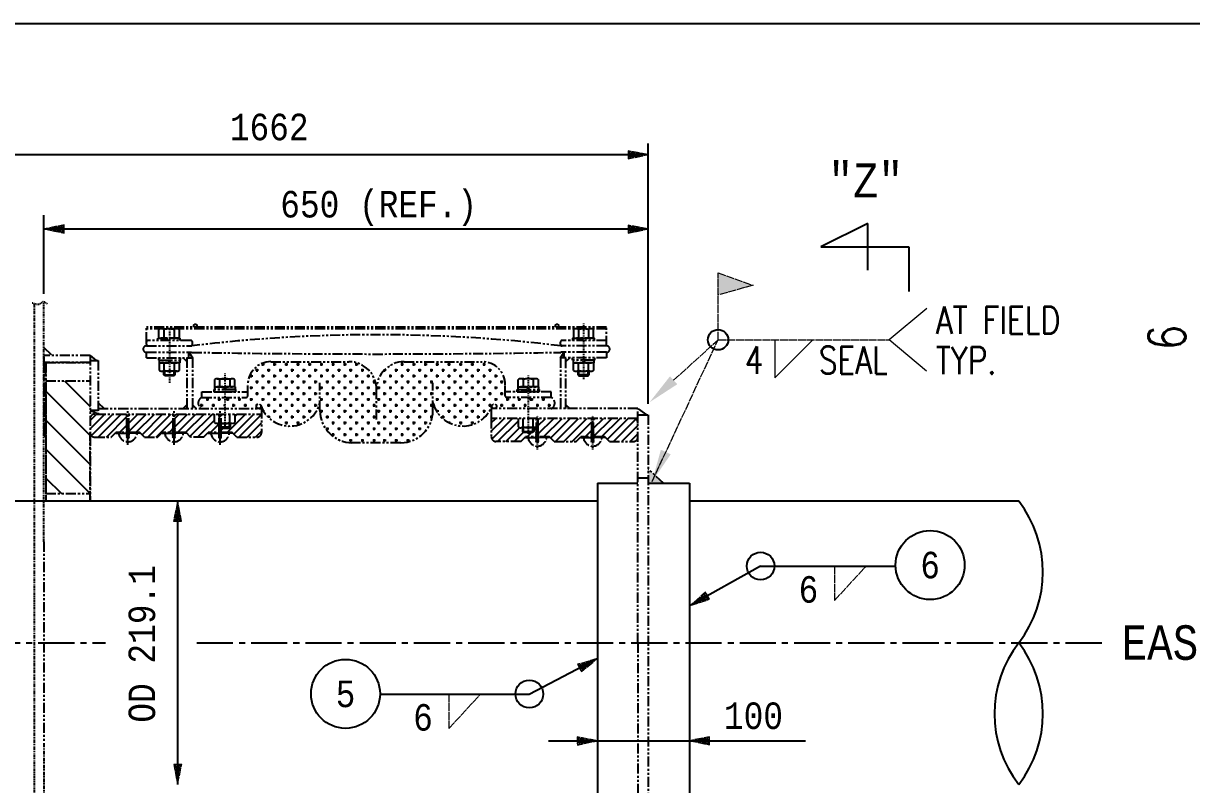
# Model space of a CAD drawing. Header units: inches. Extents: x 2106 to 2947, y -14 to 580.
# Drawn here: x 2450.6 to 2595.8, y 166.6 to 261.3 of the extents above; entities that cross this region are included whole.
import ezdxf
from ezdxf.enums import TextEntityAlignment as Align

# ---------------------------------------------------------------- set-up
doc = ezdxf.new("R2010")
doc.units = ezdxf.units.IN
doc.header["$MEASUREMENT"] = 0
for name, pattern in [('CENTER', [2, 1.25, -0.25, 0.25, -0.25]), ('CENTER2', [1.125, 0.75, -0.125, 0.125, -0.125]), ('PHANTOM', [2.5, 1.25, -0.25, 0.25, -0.25, 0.25, -0.25]), ('Solid', [1, 1, 0])]:
    doc.linetypes.add(name, pattern=pattern)
for name, color, linetype in [('1', 7, 'Continuous'), ('2', 2, 'Continuous'), ('3', 7, 'Continuous'), ('4', 7, 'Continuous'), ('6', 6, 'PHANTOM'), ('DIM-LINES', 7, 'Continuous'), ('ISO-TEXT', 7, 'Continuous')]:
    doc.layers.add(name, color=color, linetype=linetype)
for name, color, linetype, lineweight in [('dimension', 2, 'Solid', 13), ('message', 2, 'Solid', 13), ('weldDimension', 2, 'Solid', 13)]:
    doc.layers.add(name, color=color, linetype=linetype, lineweight=lineweight)
doc.styles.add('fixedText', font='MONOTXT8.shx', dxfattribs={"width": 0.85})
doc.styles.add('MONOTXT', font='MONOTXT.shx', dxfattribs={"width": 0.8})
doc.styles.add('ROMAN S', font='romans.shx', dxfattribs={"width": 0.8, "bigfont": 'whgtxt.shx'})
doc.styles.add('ROMANS', font='romans.shx', dxfattribs={"width": 0.8})
pattern_1 = [(225, (-4282.06155, -5099.847), (0.514838083, -0.514838083), [])]
pattern_2 = [(225, (-4278.7364, -5100.3814), (0.514838083, -0.514838083), [])]

msp = doc.modelspace()

# ---------------------------------------------------------------- hatches: boundary and pattern name
at = {"layer": '2'}
h = msp.add_hatch(color=1, dxfattribs=at)
h.dxf.hatch_style = 1
h.paths.add_polyline_path([(2530.18, 204.09), (2528.28, 204.09), (2528.28, 205.86)])
at = {"layer": '6', "transparency": 33554687}
h = msp.add_hatch(dxfattribs=at)
h.set_pattern_fill('CROSS', color=256, scale=0.11466, angle=90)
h.set_pattern_definition([(90, (-4232.6293, -5923.488), (-0.728091, 0.728091), [0.3640455, -1.0921365]), (180, (-4232.44726, -5923.306), (-0.728091, -0.728091), [0.3640455, -1.0921365])])
h.paths.add_polyline_path([(2475.62, 213.38), (2479.84, 213.38, -1), (2479.84, 213.95, -0.327092), (2480.11, 213.75, 0.737859), (2487.46, 214.1), (2487.46, 213.14, 0.414214), (2491.47, 209.13), (2494.49, 209.13), (2494.49, 215.76, 0.414214), (2491.05, 219.2), (2481.36, 219.2, 0.414214), (2478.49, 216.34), (2478.49, 215.44), (2478.49, 214.98, -0.414214), (2478.26, 214.75), (2475.62, 214.75)])
h = msp.add_hatch(dxfattribs=at)
h.set_pattern_fill('CROSS', color=256, scale=0.11466, angle=90)
h.set_pattern_definition([(90, (-4229.87744, -5923.488), (-0.728091, 0.728091), [0.3640455, -1.0921365]), (180, (-4229.6954, -5923.306), (-0.728091, -0.728091), [0.3640455, -1.0921365])])
h.paths.add_polyline_path([(2513.92, 213.38), (2509.13, 213.38, 1), (2509.13, 213.95, 0.327092), (2508.86, 213.75, -0.737859), (2501.51, 214.1), (2501.51, 213.14, -0.414214), (2497.5, 209.13), (2494.49, 209.13), (2494.49, 215.76, -0.414214), (2497.93, 219.2), (2507.62, 219.2, -0.414214), (2510.48, 216.34), (2510.48, 215.44), (2510.48, 214.98, 0.414214), (2510.71, 214.75), (2513.92, 214.75)])
at = {"layer": '6'}
h = msp.add_hatch(dxfattribs=at)
h.set_pattern_fill('CROSS', color=256, scale=0.11466, angle=90)
h.set_pattern_definition([(90, (-4235.151, -5923.488), (-0.728091, 0.728091), [0.3640455, -1.0921365]), (180, (-4234.96895, -5923.306), (-0.728091, -0.728091), [0.3640455, -1.0921365])])
h.paths.add_polyline_path([(2472.76, 213.38, -0.639523), (2472.76, 214.75), (2475.62, 214.75), (2475.62, 213.38)])
h = msp.add_hatch(dxfattribs=at)
h.set_pattern_fill('CROSS', color=256, scale=0.11466, angle=90)
h.set_pattern_definition([(90, (-4231.2525, -5923.488), (-0.728091, 0.728091), [0.3640455, -1.0921365]), (180, (-4231.0705, -5923.306), (-0.728091, -0.728091), [0.3640455, -1.0921365])])
h.paths.add_polyline_path([(2516.21, 213.38, 0.639523), (2516.21, 214.75), (2513.35, 214.75), (2513.35, 213.38)])
at = {"layer": '6', "transparency": 33554687}
h = msp.add_hatch(dxfattribs=at)
h.set_pattern_fill('ANSI31', color=256, scale=0.22932, angle=180)
h.set_pattern_definition(pattern_1)
h.paths.add_polyline_path([(2474.94, 210.94), (2474.91, 210.94), (2474.91, 210.76), (2474.91, 210.58), (2474.91, 210.4), (2473.56, 210.4), (2472.99, 209.82), (2471.38, 209.82), (2470.81, 210.4), (2469.42, 210.4), (2469.42, 210.58), (2469.42, 210.76), (2469.43, 210.94), (2469.43, 212.51), (2469.57, 212.69), (2474.36, 212.69), (2474.36, 211.64, 0.151165), (2474.68, 211.54), (2474.93, 211.54), (2474.93, 211.07)])
h.paths.add_polyline_path([(2469.07, 212.69), (2469.2, 212.51), (2469.17, 210.94), (2469.17, 210.76), (2469.17, 210.58), (2469.17, 210.4), (2467.83, 210.4), (2467.25, 209.82), (2465.65, 209.82), (2465.07, 210.4), (2463.69, 210.4), (2463.69, 210.58), (2463.69, 210.76), (2463.7, 210.94), (2463.7, 212.51), (2463.83, 212.69)])
h.paths.add_polyline_path([(2463.33, 212.69), (2463.47, 212.51), (2463.44, 210.94), (2463.44, 210.76), (2463.44, 210.58), (2463.44, 210.4), (2462.09, 210.4), (2461.52, 209.82), (2459.46, 209.82, -0.414214), (2458.88, 210.4), (2458.88, 212.12), (2458.88, 213.15), (2459.57, 212.69), (2463.33, 212.69)])
h = msp.add_hatch(dxfattribs=at)
h.set_pattern_fill('ANSI31', color=256, scale=0.22932, angle=180)
h.set_pattern_definition(pattern_1)
h.paths.add_polyline_path([(2476.54, 210.4), (2475.19, 210.4), (2475.16, 210.4), (2475.19, 210.58), (2475.16, 210.58), (2475.19, 210.76), (2475.16, 210.76), (2475.16, 210.96), (2475.62, 210.96), (2476.2, 210.96), (2476.31, 211.07), (2476.31, 211.54), (2476.57, 211.54, 0.151165), (2476.88, 211.64), (2476.88, 212.69), (2480.21, 212.69), (2480.21, 210.4, -0.414214), (2479.64, 209.82), (2477.11, 209.82)])
h = msp.add_hatch(dxfattribs=at)
h.set_pattern_fill('ANSI31', color=256, scale=0.22932, angle=180)
h.set_pattern_definition(pattern_2)
h.paths.add_polyline_path([(2522.86, 209.86), (2521.48, 209.87), (2521.48, 210.05), (2521.48, 210.23), (2521.49, 210.4), (2521.49, 211.97), (2521.62, 212.15), (2526.42, 212.15, -0.414214), (2526.99, 211.58), (2526.99, 209.86, -0.414214), (2526.42, 209.29), (2523.44, 209.29)])
h.paths.add_polyline_path([(2513.93, 210.42), (2514.04, 210.53), (2514.04, 211.01), (2514.29, 211.01, 0.03956), (2514.38, 211.01), (2514.35, 210.4), (2514.35, 210.23), (2514.35, 210.05), (2514.35, 209.86), (2513, 209.86), (2512.43, 209.29), (2509.34, 209.29, -0.414214), (2508.76, 209.86), (2508.76, 212.15), (2512.09, 212.15), (2512.09, 211.11, 0.151165), (2512.41, 211.01), (2512.66, 211.01), (2512.66, 210.53), (2512.77, 210.42), (2513.35, 210.42)])
h = msp.add_hatch(dxfattribs=at)
h.set_pattern_fill('ANSI31', color=256, scale=0.22932, angle=180)
h.set_pattern_definition(pattern_2)
h.paths.add_polyline_path([(2521.12, 212.15), (2521.26, 211.97), (2521.26, 210.4), (2521.23, 210.4), (2521.27, 210.23), (2521.23, 210.23), (2521.27, 210.05), (2521.23, 210.05), (2521.27, 209.87), (2521.23, 209.86), (2519.88, 209.86), (2519.31, 209.29), (2516.56, 209.29), (2515.99, 209.86), (2514.64, 209.87), (2514.6, 209.87), (2514.64, 210.05), (2514.6, 210.05), (2514.64, 210.23), (2514.6, 210.23), (2514.64, 210.4), (2514.61, 210.4), (2514.61, 211.97), (2514.74, 212.15)])

# ---------------------------------------------------------------- linework, layer by layer
at = {"color": 4}
msp.add_circle((2536.96, 221.93), 1.27, dxfattribs=at)
at = {"layer": '1', "color": 1, "linetype": 'CENTER2', "ltscale": 6}
for p, q in [((2411.93, 184.25), (2460.79, 184.25)), ((2472.15, 184.25), (2584.76, 184.25))]:
    msp.add_line(p, q, dxfattribs=at)
at = {"layer": '2', "color": 2}
for p, q in [((2528.28, 213.98), (2528.28, 246.34)), ((2453.15, 227.63), (2453.15, 237.41)), ((2555.59, 236.37), (2549.74, 233.47)), ((2555.59, 230.58), (2555.59, 236.37)), ((2549.74, 233.47), (2560.66, 233.47)), ((2560.66, 233.47), (2560.66, 227.92))]:
    msp.add_line(p, q, dxfattribs=at)
at = {"layer": '2', "color": 4}
for p, q in [((2432.53, 244.95), (2528.28, 244.95)), ((2453.15, 235.71), (2528.28, 235.71)), ((2469.77, 201.87), (2469.77, 166.64)), ((2515.87, 172.1), (2547.81, 172.1))]:
    msp.add_line(p, q, dxfattribs=at)
at = {"layer": '2'}
for p, q in [((2542.24, 193.8), (2559.03, 193.8)), ((2494.98, 177.9), (2513.49, 177.9))]:
    msp.add_line(p, q, dxfattribs=at)
at = {"layer": '2', "color": 2}
msp.add_lwpolyline([(2375.83, 261.26), (2723.13, 261.26), (2723.13, 103.92), (2375.83, 103.92)], close=True, dxfattribs=at)
at = {"layer": '2', "color": 4}
for centre in [(2563.32, 193.93), (2490.64, 177.92)]:
    msp.add_circle(centre, 4.29, dxfattribs=at)
at = {"layer": '2', "color": 2}
for centre in [(2542.24, 193.8), (2513.49, 177.9)]:
    msp.add_circle(centre, 1.72, dxfattribs=at)
at = {"layer": '4', "lineweight": 0}
for p, q in [((2562.93, 225.8), (2558.22, 221.93)), ((2544, 221.9), (2544, 217.2)), ((2544, 217.2), (2548.69, 221.9)), ((2562.89, 218.02), (2558.22, 221.93))]:
    msp.add_line(p, q, dxfattribs=at)
at = {"layer": '6', "linetype": 'PHANTOM', "ltscale": 0.3}
for p, q in [((2453.15, 196.81), (2453.15, 226.63)), ((2451.91, 226.4), (2451.91, 142.05)), ((2453.15, 171.69), (2453.15, 141.88))]:
    msp.add_line(p, q, dxfattribs=at)
at = {"layer": '6', "linetype": 'CENTER', "ltscale": 0.04}
for p, q in [((2520.23, 223.95), (2520.23, 217.03)), ((2468.74, 223.26), (2468.74, 216.56)), ((2475.62, 217.74), (2475.62, 210.76)), ((2513.35, 217.49), (2513.35, 210.23)), ((2514.49, 208.3), (2514.49, 212.51)), ((2521.37, 208.3), (2521.37, 212.51))]:
    msp.add_line(p, q, dxfattribs=at)
at = {"layer": '6'}
for p, q in [((2523.09, 223.48), (2465.88, 223.48)), ((2465.88, 221.63), (2465.88, 223.48)), ((2523.09, 223.29), (2465.88, 223.29)), ((2467.43, 222.15), (2467.43, 223.2)), ((2469.63, 223.29), (2467.74, 223.29)), ((2468.06, 223.2), (2468.06, 222.15)), ((2469.32, 223.2), (2469.32, 222.15)), ((2469.94, 223.2), (2469.94, 222.15)), ((2518.97, 223.2), (2518.97, 222.15)), ((2519.6, 223.2), (2519.6, 222.15)), ((2520.86, 223.2), (2520.86, 222.15)), ((2521.48, 222.15), (2521.48, 223.2)), ((2523.09, 221.17), (2523.09, 223.48)), ((2453.15, 220.98), (2454.14, 219.99)), ((2465.88, 221.4), (2465.88, 221.63)), ((2465.88, 221.17), (2471.46, 221.17)), ((2471.38, 221.86), (2466.11, 221.86)), ((2467.31, 222.15), (2470.06, 222.15)), ((2467.31, 221.86), (2467.31, 222.15)), ((2469.94, 222.15), (2467.43, 222.15)), ((2470.06, 222.15), (2470.06, 221.86)), ((2471.61, 221.4), (2471.61, 221.63)), ((2517.36, 221.4), (2517.36, 221.63)), ((2523.09, 221.17), (2517.51, 221.17)), ((2523.09, 221.86), (2517.59, 221.86)), ((2521.6, 222.15), (2518.85, 222.15)), ((2518.85, 222.15), (2518.85, 221.86)), ((2518.97, 222.15), (2521.48, 222.15)), ((2521.6, 221.86), (2521.6, 222.15)), ((2523.09, 221.17), (2523.09, 221.86)), ((2458.88, 219.99), (2453.15, 219.99)), ((2453.15, 219.8), (2453.15, 219.11)), ((2458.88, 219.99), (2458.88, 210.4)), ((2458.88, 219.99), (2459.64, 219.34)), ((2458.88, 219.34), (2459.89, 219.34)), ((2459.89, 219.34), (2459.89, 212.69)), ((2465.88, 220.37), (2471.51, 220.37)), ((2465.88, 219.68), (2465.88, 220.37)), ((2465.88, 219.68), (2471.61, 219.68)), ((2467.37, 219.68), (2467.37, 219.4)), ((2467.37, 219.4), (2470.12, 219.4)), ((2467.47, 219.4), (2467.47, 219.05)), ((2468.54, 219.37), (2468.82, 219.08)), ((2468.66, 219.37), (2468.95, 219.08)), ((2470.02, 219.4), (2470.02, 219.05)), ((2470.12, 219.4), (2470.12, 219.68)), ((2470.92, 219.22), (2470.46, 219.68)), ((2470.92, 219.68), (2470.92, 213.38)), ((2471.15, 220.37), (2471.61, 219.68)), ((2471.15, 219.68), (2471.15, 220.37)), ((2471.61, 219.68), (2471.61, 213.38)), ((2517.36, 219.68), (2517.82, 220.37)), ((2523.09, 219.68), (2517.36, 219.68)), ((2517.36, 219.68), (2517.36, 213.38)), ((2523.09, 220.37), (2517.4, 220.37)), ((2517.82, 219.68), (2517.82, 220.37)), ((2518.05, 213.38), (2518.05, 219.68)), ((2518.05, 219.22), (2518.51, 219.68)), ((2518.85, 219.4), (2518.85, 219.68)), ((2521.6, 219.4), (2518.85, 219.4)), ((2518.95, 219.4), (2518.95, 219.05)), ((2520.31, 219.37), (2520.02, 219.08)), ((2520.43, 219.37), (2520.15, 219.08)), ((2521.5, 219.4), (2521.5, 219.05)), ((2521.6, 219.68), (2521.6, 219.4)), ((2523.09, 220.37), (2523.09, 219.68)), ((2458.88, 219.11), (2453.15, 219.11)), ((2453.15, 219.11), (2453.15, 209.94)), ((2453.38, 209.94), (2453.38, 219.11)), ((2453.38, 219.11), (2458.88, 219.11)), ((2453.38, 219.11), (2453.38, 201.87)), ((2467.47, 219.05), (2470.02, 219.05)), ((2470, 219.05), (2467.49, 219.05)), ((2467.49, 219.05), (2467.49, 218.13)), ((2469.69, 218.03), (2467.8, 218.03)), ((2468.06, 217.56), (2468.06, 218.03)), ((2468.11, 218.13), (2468.11, 219.05)), ((2468.16, 217.45), (2468.16, 218.03)), ((2469.32, 217.45), (2469.32, 218.03)), ((2469.37, 218.13), (2469.37, 219.05)), ((2469.43, 218.03), (2469.43, 217.56)), ((2470, 218.13), (2470, 219.05)), ((2481.36, 219.2), (2491.05, 219.2)), ((2497.93, 219.2), (2507.62, 219.2)), ((2521.5, 219.05), (2518.95, 219.05)), ((2518.97, 219.05), (2521.48, 219.05)), ((2518.97, 218.13), (2518.97, 219.05)), ((2519.28, 218.03), (2521.17, 218.03)), ((2519.54, 218.03), (2519.54, 217.56)), ((2519.6, 218.13), (2519.6, 219.05)), ((2519.65, 217.45), (2519.65, 218.03)), ((2520.81, 217.45), (2520.81, 218.03)), ((2520.86, 218.13), (2520.86, 219.05)), ((2520.91, 217.56), (2520.91, 218.03)), ((2521.48, 219.05), (2521.48, 218.13)), ((2453.38, 216.82), (2458.88, 216.82)), ((2468.06, 217.56), (2469.43, 217.56)), ((2468.16, 217.45), (2468.06, 217.56)), ((2469.32, 217.45), (2468.16, 217.45)), ((2469.43, 217.56), (2469.32, 217.45)), ((2474.36, 216.99), (2474.36, 216.07)), ((2474.68, 217.09), (2476.57, 217.09)), ((2474.99, 216.99), (2474.99, 216.07)), ((2476.25, 216.99), (2476.25, 216.07)), ((2476.88, 216.07), (2476.88, 216.99)), ((2487.46, 213.14), (2487.46, 216.59)), ((2501.51, 213.14), (2501.51, 216.59)), ((2512.09, 216.07), (2512.09, 216.99)), ((2514.29, 217.09), (2512.41, 217.09)), ((2512.72, 216.99), (2512.72, 216.07)), ((2513.98, 216.99), (2513.98, 216.07)), ((2514.61, 216.99), (2514.61, 216.07)), ((2520.91, 217.56), (2519.54, 217.56)), ((2519.54, 217.56), (2519.65, 217.45)), ((2519.65, 217.45), (2520.81, 217.45)), ((2520.81, 217.45), (2520.91, 217.56)), ((2453.38, 214.98), (2453.38, 201.87)), ((2458.88, 214.98), (2458.88, 201.87)), ((2472.76, 215.44), (2478.49, 215.44)), ((2472.76, 214.75), (2472.76, 215.44)), ((2477, 215.73), (2474.25, 215.73)), ((2474.25, 215.73), (2474.25, 215.44)), ((2474.25, 215.44), (2477, 215.44)), ((2477, 215.44), (2474.25, 215.44)), ((2474.35, 216.07), (2476.9, 216.07)), ((2474.35, 216.07), (2474.35, 215.73)), ((2476.9, 216.07), (2474.35, 216.07)), ((2475.7, 216.04), (2475.42, 215.76)), ((2475.83, 216.04), (2475.54, 215.76)), ((2476.9, 216.07), (2476.9, 215.73)), ((2477, 215.44), (2477, 215.73)), ((2478.49, 214.98), (2478.49, 216.34)), ((2478.49, 214.98), (2478.49, 215.44)), ((2494.49, 212.03), (2494.49, 215.76)), ((2510.48, 214.98), (2510.48, 216.34)), ((2516.21, 215.44), (2510.48, 215.44)), ((2510.48, 214.98), (2510.48, 215.44)), ((2511.97, 215.73), (2514.73, 215.73)), ((2511.97, 215.44), (2511.97, 215.73)), ((2514.73, 215.44), (2511.97, 215.44)), ((2511.97, 215.44), (2514.73, 215.44)), ((2514.63, 216.07), (2512.07, 216.07)), ((2512.07, 216.07), (2512.07, 215.73)), ((2512.07, 216.07), (2514.63, 216.07)), ((2513.14, 216.04), (2513.43, 215.76)), ((2513.27, 216.04), (2513.55, 215.76)), ((2514.63, 216.07), (2514.63, 215.73)), ((2514.73, 215.73), (2514.73, 215.44)), ((2516.21, 214.75), (2516.21, 215.44)), ((2459.89, 214.11), (2460.63, 213.38)), ((2470.92, 213.84), (2470.46, 213.38)), ((2471.61, 213.84), (2472.07, 213.38)), ((2471.61, 213.84), (2472.07, 213.38)), ((2471.61, 213.84), (2472.07, 213.38)), ((2472.76, 214.75), (2478.26, 214.75)), ((2516.21, 214.75), (2510.71, 214.75)), ((2518.05, 213.84), (2518.51, 213.38)), ((2459.89, 213.15), (2458.88, 213.15)), ((2459.89, 212.69), (2458.88, 213.15)), ((2459.57, 212.69), (2480.21, 212.69)), ((2459.89, 213.38), (2480.21, 213.38)), ((2463.47, 212.51), (2463.33, 212.69)), ((2463.47, 212.51), (2463.33, 212.69)), ((2463.7, 212.51), (2463.47, 212.51)), ((2463.47, 210.94), (2463.47, 212.51)), ((2463.7, 212.51), (2463.47, 212.51)), ((2463.7, 212.51), (2463.83, 212.69)), ((2463.7, 212.51), (2463.83, 212.69)), ((2463.7, 210.94), (2463.7, 212.51)), ((2469.2, 212.51), (2469.07, 212.69)), ((2469.2, 212.51), (2469.07, 212.69)), ((2469.43, 212.51), (2469.2, 212.51)), ((2469.2, 210.94), (2469.2, 212.51)), ((2469.43, 212.51), (2469.2, 212.51)), ((2469.43, 212.51), (2469.57, 212.69)), ((2469.43, 212.51), (2469.57, 212.69)), ((2469.43, 210.94), (2469.43, 212.51)), ((2474.36, 211.64), (2474.36, 212.69)), ((2474.94, 212.51), (2474.8, 212.69)), ((2474.94, 212.51), (2474.8, 212.69)), ((2475.16, 212.51), (2474.94, 212.51)), ((2474.94, 210.94), (2474.94, 212.51)), ((2475.16, 212.51), (2474.94, 212.51)), ((2474.99, 211.64), (2474.99, 212.69)), ((2475.16, 212.51), (2475.3, 212.69)), ((2475.16, 212.51), (2475.3, 212.69)), ((2475.16, 210.94), (2475.16, 212.51)), ((2476.25, 211.64), (2476.25, 212.69)), ((2476.88, 212.69), (2476.88, 211.64)), ((2480.21, 213.38), (2480.21, 210.4)), ((2526.99, 213.38), (2508.76, 213.38)), ((2508.76, 213.38), (2508.76, 212.15)), ((2526.99, 212.15), (2508.76, 212.15)), ((2508.76, 212.15), (2508.76, 209.86)), ((2512.09, 212.15), (2512.09, 211.11)), ((2512.72, 211.11), (2512.72, 212.15)), ((2513.98, 211.11), (2513.98, 212.15)), ((2514.38, 211.97), (2514.24, 212.15)), ((2514.61, 211.97), (2514.74, 212.15)), ((2514.61, 211.11), (2514.61, 212.15)), ((2521.26, 211.97), (2521.12, 212.15)), ((2521.49, 211.97), (2521.62, 212.15)), ((2526.99, 184.25), (2526.99, 213.38)), ((2528.08, 212.62), (2526.99, 213.38)), ((2526.99, 212.62), (2528.28, 212.62)), ((2528.28, 212.62), (2528.28, 155.91)), ((2463.44, 210.94), (2463.73, 210.94)), ((2463.48, 210.76), (2463.44, 210.94)), ((2463.44, 210.76), (2463.73, 210.76)), ((2463.48, 210.58), (2463.44, 210.76)), ((2463.69, 210.76), (2463.48, 210.76)), ((2463.69, 210.76), (2463.73, 210.94)), ((2463.69, 210.58), (2463.73, 210.76)), ((2469.17, 210.94), (2469.46, 210.94)), ((2469.21, 210.76), (2469.17, 210.94)), ((2469.17, 210.76), (2469.46, 210.76)), ((2469.21, 210.58), (2469.17, 210.76)), ((2469.42, 210.76), (2469.21, 210.76)), ((2469.42, 210.76), (2469.46, 210.94)), ((2469.42, 210.58), (2469.46, 210.76)), ((2474.68, 211.54), (2476.57, 211.54)), ((2474.91, 210.94), (2475.19, 210.94)), ((2474.94, 210.76), (2474.91, 210.94)), ((2474.91, 210.76), (2475.19, 210.76)), ((2474.94, 210.58), (2474.91, 210.76)), ((2474.93, 211.54), (2474.93, 211.07)), ((2476.31, 211.07), (2474.93, 211.07)), ((2474.93, 211.07), (2475.04, 210.96)), ((2475.16, 210.76), (2474.94, 210.76)), ((2475.04, 210.96), (2475.04, 211.54)), ((2475.04, 210.96), (2476.2, 210.96)), ((2475.16, 210.76), (2475.19, 210.94)), ((2475.16, 210.58), (2475.19, 210.76)), ((2476.2, 210.96), (2476.2, 211.54)), ((2476.2, 210.96), (2476.31, 211.07)), ((2476.31, 211.54), (2476.31, 211.07)), ((2514.29, 211.01), (2512.41, 211.01)), ((2512.66, 211.01), (2512.66, 210.53)), ((2512.77, 210.42), (2512.77, 211.01)), ((2513.93, 210.42), (2513.93, 211.01)), ((2514.04, 211.01), (2514.04, 210.53)), ((2514.38, 210.4), (2514.38, 211.97)), ((2514.61, 211.97), (2514.38, 211.97)), ((2514.61, 210.4), (2514.61, 211.97)), ((2521.26, 210.4), (2521.26, 211.97)), ((2521.49, 211.97), (2521.26, 211.97)), ((2521.49, 210.4), (2521.49, 211.97)), ((2453.38, 209.94), (2453.15, 209.94)), ((2458.88, 201.87), (2458.88, 210.4)), ((2459.46, 209.82), (2461.52, 209.82)), ((2461.52, 209.82), (2462.09, 210.4)), ((2462.09, 210.34), (2462.09, 210.4)), ((2465.07, 210.4), (2462.09, 210.4)), ((2462.09, 210.34), (2463.58, 210.34)), ((2463.44, 210.58), (2463.73, 210.58)), ((2463.48, 210.4), (2463.44, 210.58)), ((2463.44, 210.4), (2463.73, 210.4)), ((2463.48, 210.22), (2463.44, 210.4)), ((2463.44, 210.22), (2463.73, 210.22)), ((2463.48, 210.04), (2463.44, 210.22)), ((2463.44, 210.04), (2463.73, 210.04)), ((2463.48, 209.86), (2463.44, 210.04)), ((2463.44, 209.86), (2463.73, 209.86)), ((2463.48, 209.68), (2463.44, 209.86)), ((2463.69, 210.58), (2463.48, 210.58)), ((2463.69, 210.4), (2463.48, 210.4)), ((2463.69, 210.22), (2463.48, 210.22)), ((2463.69, 210.04), (2463.48, 210.04)), ((2463.69, 209.86), (2463.48, 209.86)), ((2463.69, 209.68), (2463.48, 209.68)), ((2465.07, 210.34), (2463.58, 210.34)), ((2463.69, 210.4), (2463.73, 210.58)), ((2463.69, 210.22), (2463.73, 210.4)), ((2463.69, 210.04), (2463.73, 210.22)), ((2463.69, 209.86), (2463.73, 210.04)), ((2463.69, 209.68), (2463.73, 209.86)), ((2465.07, 210.34), (2465.07, 210.4)), ((2465.65, 209.82), (2465.07, 210.4)), ((2465.65, 209.82), (2467.25, 209.82)), ((2467.25, 209.82), (2467.83, 210.4)), ((2467.83, 210.34), (2467.83, 210.4)), ((2470.81, 210.4), (2467.83, 210.4)), ((2467.83, 210.34), (2469.32, 210.34)), ((2469.17, 210.58), (2469.46, 210.58)), ((2469.21, 210.4), (2469.17, 210.58)), ((2469.17, 210.4), (2469.46, 210.4)), ((2469.21, 210.22), (2469.17, 210.4)), ((2469.17, 210.22), (2469.46, 210.22)), ((2469.21, 210.04), (2469.17, 210.22)), ((2469.17, 210.04), (2469.46, 210.04)), ((2469.21, 209.86), (2469.17, 210.04)), ((2469.17, 209.86), (2469.46, 209.86)), ((2469.21, 209.68), (2469.17, 209.86)), ((2469.42, 210.58), (2469.21, 210.58)), ((2469.42, 210.4), (2469.21, 210.4)), ((2469.42, 210.22), (2469.21, 210.22)), ((2469.42, 210.04), (2469.21, 210.04)), ((2469.42, 209.86), (2469.21, 209.86)), ((2469.42, 209.68), (2469.21, 209.68)), ((2470.81, 210.34), (2469.32, 210.34)), ((2469.42, 210.4), (2469.46, 210.58)), ((2469.42, 210.22), (2469.46, 210.4)), ((2469.42, 210.04), (2469.46, 210.22)), ((2469.42, 209.86), (2469.46, 210.04)), ((2469.42, 209.68), (2469.46, 209.86)), ((2470.81, 210.34), (2470.81, 210.4)), ((2471.38, 209.82), (2470.81, 210.4)), ((2472.99, 209.82), (2471.38, 209.82)), ((2472.99, 209.82), (2473.56, 210.4)), ((2473.56, 210.34), (2473.56, 210.4)), ((2476.54, 210.4), (2473.56, 210.4)), ((2473.56, 210.34), (2475.05, 210.34)), ((2474.91, 210.58), (2475.19, 210.58)), ((2474.94, 210.4), (2474.91, 210.58)), ((2474.91, 210.4), (2475.19, 210.4)), ((2474.94, 210.22), (2474.91, 210.4)), ((2474.91, 210.22), (2475.19, 210.22)), ((2474.94, 210.04), (2474.91, 210.22)), ((2474.91, 210.04), (2475.19, 210.04)), ((2474.94, 209.86), (2474.91, 210.04)), ((2474.91, 209.86), (2475.19, 209.86)), ((2474.94, 209.68), (2474.91, 209.86)), ((2475.16, 210.58), (2474.94, 210.58)), ((2475.16, 210.4), (2474.94, 210.4)), ((2475.16, 210.22), (2474.94, 210.22)), ((2475.16, 210.04), (2474.94, 210.04)), ((2475.16, 209.86), (2474.94, 209.86)), ((2475.16, 209.68), (2474.94, 209.68)), ((2476.54, 210.34), (2475.05, 210.34)), ((2475.16, 210.4), (2475.19, 210.58)), ((2475.16, 210.22), (2475.19, 210.4)), ((2475.16, 210.04), (2475.19, 210.22)), ((2475.16, 209.86), (2475.19, 210.04)), ((2475.16, 209.68), (2475.19, 209.86)), ((2476.54, 210.34), (2476.54, 210.4)), ((2477.11, 209.82), (2476.54, 210.4)), ((2477.11, 209.82), (2479.64, 209.82)), ((2512.43, 209.29), (2509.34, 209.29)), ((2512.43, 209.29), (2513, 209.86)), ((2512.66, 210.53), (2514.04, 210.53)), ((2512.77, 210.42), (2512.66, 210.53)), ((2513.93, 210.42), (2512.77, 210.42)), ((2513, 209.8), (2513, 209.86)), ((2515.99, 209.86), (2513, 209.86)), ((2513, 209.8), (2514.49, 209.8)), ((2514.04, 210.53), (2513.93, 210.42)), ((2514.35, 210.4), (2514.64, 210.4)), ((2514.39, 210.23), (2514.35, 210.4)), ((2514.35, 210.23), (2514.64, 210.23)), ((2514.39, 210.05), (2514.35, 210.23)), ((2514.35, 210.05), (2514.64, 210.05)), ((2514.39, 209.87), (2514.35, 210.05)), ((2514.35, 209.87), (2514.64, 209.87)), ((2514.39, 209.69), (2514.35, 209.87)), ((2514.35, 209.69), (2514.64, 209.69)), ((2514.39, 209.51), (2514.35, 209.69)), ((2514.35, 209.51), (2514.64, 209.51)), ((2514.39, 209.33), (2514.35, 209.51)), ((2514.35, 209.33), (2514.64, 209.33)), ((2514.39, 209.15), (2514.35, 209.33)), ((2514.6, 210.23), (2514.39, 210.23)), ((2514.6, 210.05), (2514.39, 210.05)), ((2514.6, 209.87), (2514.39, 209.87)), ((2514.6, 209.69), (2514.39, 209.69)), ((2514.6, 209.51), (2514.39, 209.51)), ((2514.6, 209.33), (2514.39, 209.33)), ((2515.99, 209.8), (2514.49, 209.8)), ((2514.6, 210.23), (2514.64, 210.4)), ((2514.6, 210.05), (2514.64, 210.23)), ((2514.6, 209.87), (2514.64, 210.05)), ((2514.6, 209.69), (2514.64, 209.87)), ((2514.6, 209.51), (2514.64, 209.69)), ((2514.6, 209.33), (2514.64, 209.51)), ((2514.6, 209.15), (2514.64, 209.33)), ((2515.99, 209.8), (2515.99, 209.86)), ((2516.56, 209.29), (2515.99, 209.86)), ((2516.56, 209.29), (2519.31, 209.29)), ((2519.31, 209.29), (2519.88, 209.86)), ((2519.88, 209.8), (2519.88, 209.86)), ((2522.86, 209.86), (2519.88, 209.86)), ((2519.88, 209.8), (2521.37, 209.8)), ((2521.23, 210.4), (2521.52, 210.4)), ((2521.27, 210.23), (2521.23, 210.4)), ((2521.23, 210.23), (2521.52, 210.23)), ((2521.27, 210.05), (2521.23, 210.23)), ((2521.23, 210.05), (2521.52, 210.05)), ((2521.27, 209.87), (2521.23, 210.05)), ((2521.23, 209.87), (2521.52, 209.87)), ((2521.27, 209.69), (2521.23, 209.87)), ((2521.23, 209.69), (2521.52, 209.69)), ((2521.27, 209.51), (2521.23, 209.69)), ((2521.23, 209.51), (2521.52, 209.51)), ((2521.27, 209.33), (2521.23, 209.51)), ((2521.23, 209.33), (2521.52, 209.33)), ((2521.27, 209.15), (2521.23, 209.33)), ((2521.48, 210.23), (2521.27, 210.23)), ((2521.48, 210.05), (2521.27, 210.05)), ((2521.48, 209.87), (2521.27, 209.87)), ((2521.48, 209.69), (2521.27, 209.69)), ((2521.48, 209.51), (2521.27, 209.51)), ((2521.48, 209.33), (2521.27, 209.33)), ((2522.86, 209.8), (2521.37, 209.8)), ((2521.48, 210.23), (2521.52, 210.4)), ((2521.48, 210.05), (2521.52, 210.23)), ((2521.48, 209.87), (2521.52, 210.05)), ((2521.48, 209.69), (2521.52, 209.87)), ((2521.48, 209.51), (2521.52, 209.69)), ((2521.48, 209.33), (2521.52, 209.51)), ((2521.48, 209.15), (2521.52, 209.33)), ((2522.86, 209.8), (2522.86, 209.86)), ((2523.44, 209.29), (2522.86, 209.86)), ((2523.44, 209.29), (2526.42, 209.29)), ((2497.5, 209.13), (2491.47, 209.13)), ((2514.6, 209.15), (2514.39, 209.15)), ((2521.48, 209.15), (2521.27, 209.15)), ((2530.18, 204.1), (2528.28, 205.86)), ((2528.28, 204.74), (2526.99, 204.74)), ((2453.38, 202.81), (2458.88, 202.81)), ((2453.15, 196.81), (2453.15, 171.69)), ((2526.99, 184.25), (2526.99, 155.13))]:
    msp.add_line(p, q, dxfattribs=at)
at = {"layer": '6', "linetype": 'Continuous'}
for p, q in [((2455.72, 216.82), (2458.88, 213.65)), ((2453.38, 215.55), (2458.88, 210.05)), ((2453.38, 211.95), (2458.88, 206.44)), ((2453.38, 208.34), (2458.88, 202.84)), ((2453.38, 204.74), (2455.31, 202.81))]:
    msp.add_line(p, q, dxfattribs=at)
at = {"layer": '6', "linetype": 'CENTER'}
for p, q in [((2463.58, 208.86), (2463.58, 213.05)), ((2469.32, 208.86), (2469.32, 213.05)), ((2475.05, 208.86), (2475.05, 213.05))]:
    msp.add_line(p, q, dxfattribs=at)
at = {"layer": '6', "color": 2, "linetype": 'ByBlock'}
for p, q in [((2521.95, 204.09), (2526.99, 204.09)), ((2521.95, 204.09), (2521.95, 164.42)), ((2528.28, 204.09), (2533.41, 204.09)), ((2533.41, 204.09), (2533.41, 164.42)), ((2521.95, 201.87), (2432.53, 201.87)), ((2574.33, 201.87), (2533.41, 201.87))]:
    msp.add_line(p, q, dxfattribs=at)
at = {"layer": '6'}
for centre, radius in [((2471.97, 223.68), 0.202), ((2516.94, 223.68), 0.202), ((2479.84, 213.66), 0.287), ((2509.13, 213.66), 0.287)]:
    msp.add_circle(centre, radius, dxfattribs=at)
for centre, radius, start, end in [((2467.74, 222.74), 0.557, 55.6158, 124.3842), ((2468.69, 221.21), 2.08, 72.412, 107.588), ((2469.63, 222.74), 0.557, 55.6158, 124.3842), ((2494.48, 32.39), 190.17, 83.0708, 96.9292), ((2519.28, 222.74), 0.557, 55.6158, 124.3842), ((2520.23, 221.21), 2.08, 72.412, 107.588), ((2521.17, 222.74), 0.557, 55.6158, 124.3842), ((2465.88, 220.77), 0.401, 90, 270), ((2466.11, 221.63), 0.229, 90, 180), ((2466.11, 221.4), 0.229, 180, 270), ((2471.38, 221.63), 0.229, 0, 90), ((2471.38, 221.4), 0.229, 270, 360), ((2471.46, 221.63), 0.459, 270, 280.99), ((2517.59, 221.63), 0.229, 90, 180), ((2517.59, 221.4), 0.229, 180, 270), ((2517.51, 221.63), 0.459, 259.01, 270), ((2523.09, 220.77), 0.401, 270, 90), ((2494.46, 1497.75), 1277.59, 268.97094, 271.02906), ((2467.8, 218.59), 0.557, 235.6158, 304.3842), ((2468.74, 220.11), 2.08, 252.412, 287.588), ((2469.69, 218.59), 0.557, 235.6158, 304.3842), ((2481.36, 216.34), 2.87, 90, 180), ((2491.05, 215.76), 3.44, 0, 90), ((2497.93, 215.76), 3.44, 90, 180), ((2507.62, 216.34), 2.87, 0, 90), ((2519.28, 218.59), 0.557, 235.6158, 304.3842), ((2520.23, 220.11), 2.08, 252.412, 287.588), ((2521.17, 218.59), 0.557, 235.6158, 304.3842), ((2474.68, 216.53), 0.557, 55.6158, 124.3842), ((2475.62, 215.01), 2.08, 72.412, 107.588), ((2476.57, 216.53), 0.557, 55.6158, 124.3842), ((2512.41, 216.53), 0.557, 55.6158, 124.3842), ((2513.35, 215.01), 2.08, 72.412, 107.588), ((2514.29, 216.53), 0.557, 55.6158, 124.3842), ((2478.26, 214.98), 0.229, 270, 360), ((2478.26, 214.98), 0.229, 270, 360), ((2510.71, 214.98), 0.229, 180, 270), ((2510.71, 214.98), 0.229, 180, 270), ((2473.08, 214.06), 0.758, 114.8012, 245.1988), ((2483.73, 215.06), 3.85, 199.8557, 345.6401), ((2505.24, 215.06), 3.85, 194.3599, 340.1443), ((2515.9, 214.06), 0.758, 294.8012, 65.1988), ((2459.46, 212.12), 0.573, 90, 180), ((2491.47, 213.14), 4.01, 180, 270), ((2497.5, 213.14), 4.01, 270, 0), ((2526.42, 211.58), 0.573, 0, 90), ((2474.68, 212.1), 0.557, 235.6158, 304.3842), ((2475.62, 213.62), 2.08, 252.412, 287.588), ((2476.57, 212.1), 0.557, 235.6158, 304.3842), ((2512.41, 211.56), 0.557, 235.6158, 304.3842), ((2513.35, 213.09), 2.08, 252.412, 287.588), ((2514.29, 211.56), 0.557, 235.6158, 304.3842), ((2459.46, 210.4), 0.573, 180, 270), ((2463.58, 210.4), 1.15, 182.866, 270), ((2463.58, 210.4), 1.15, 270, 357.134), ((2469.32, 210.4), 1.15, 182.866, 270), ((2469.32, 210.4), 1.15, 270, 357.134), ((2475.05, 210.4), 1.15, 182.866, 270), ((2475.05, 210.4), 1.15, 270, 357.134), ((2479.64, 210.4), 0.573, 270, 360), ((2509.34, 209.86), 0.573, 180, 270), ((2514.49, 209.86), 1.15, 182.866, 270), ((2514.49, 209.86), 1.15, 270, 357.134), ((2521.37, 209.86), 1.15, 182.866, 270), ((2521.37, 209.86), 1.15, 270, 357.134), ((2526.42, 209.86), 0.573, 270, 0)]:
    msp.add_arc(centre, radius, start, end, dxfattribs=at)
at = {"layer": '6', "color": 2, "linetype": 'ByBlock'}
for centre, start, end in [((2562.98, 193.06), 322.1954, 37.8046), ((2585.69, 175.45), 142.1954, 217.8046), ((2562.98, 175.45), 322.1954, 37.8046)]:
    msp.add_arc(centre, 14.37, start, end, dxfattribs=at)
at = {"layer": '6', "linetype": 'PHANTOM', "ltscale": 0.04}
msp.add_spline([(2453.57, 226.37), (2453.01, 226.63), (2452.64, 226.38), (2451.65, 226.51)], degree=3, dxfattribs=at)
at = {"layer": 'DIM-LINES', "color": 4}
for p, q in [((2542.24, 193.8), (2533.47, 188.89)), ((2513.49, 177.9), (2521.94, 182.3))]:
    msp.add_line(p, q, dxfattribs=at)
at = {"layer": 'dimension', "color": 4}
for p, q in [((2536.96, 221.93), (2536.96, 230.27)), ((2536.96, 230.27), (2541.3, 228.7)), ((2541.3, 228.7), (2536.96, 227.5)), ((2528.75, 204.31), (2536.96, 221.93)), ((2531.43, 216.89), (2536.96, 221.93)), ((2536.96, 221.93), (2558.22, 221.93))]:
    msp.add_line(p, q, dxfattribs=at)
at = {"layer": 'dimension', "color": 2}
for p, q in [((2551.42, 193.8), (2551.42, 189.52)), ((2551.42, 189.52), (2555.35, 193.8)), ((2503.5, 177.9), (2503.5, 173.62)), ((2503.5, 173.62), (2507.43, 177.9))]:
    msp.add_line(p, q, dxfattribs=at)
at = {"layer": 'dimension', "color": 4}
for points in [[(2536.96, 230.27), (2536.96, 227.5), (2541.3, 228.7)], [(2531.88, 216.4), (2528.45, 214.17), (2530.98, 217.39)], [(2531.07, 207.69), (2528.75, 204.31), (2529.85, 208.26)]]:
    msp.add_solid(points, dxfattribs=at)
at = {"layer": 'weldDimension', "color": 4, "flags": 128}
for points in [[(2528.28, 244.95), (2525.78, 245.4), (2525.79, 244.41), (2528.28, 244.95), (2527.78, 244.94), (2525.78, 245.3), (2525.79, 244.51), (2527.78, 244.94), (2527.28, 244.93), (2525.78, 245.21), (2525.79, 244.61), (2527.28, 244.93), (2526.78, 244.92), (2525.78, 245.11), (2525.79, 244.71), (2526.78, 244.92), (2526.29, 244.91), (2525.79, 245.01), (2525.79, 244.81), (2526.29, 244.91)], [(2453.15, 235.71), (2455.64, 235.2), (2455.64, 236.2), (2453.15, 235.71), (2453.65, 235.71), (2455.64, 235.3), (2455.64, 236.1), (2453.65, 235.71), (2454.15, 235.7), (2455.64, 235.4), (2455.64, 236), (2454.15, 235.7), (2454.65, 235.7), (2455.64, 235.5), (2455.64, 235.9), (2454.65, 235.7), (2455.14, 235.7), (2455.64, 235.6), (2455.64, 235.8), (2455.14, 235.7)], [(2528.28, 235.71), (2525.78, 236.17), (2525.79, 235.17), (2528.28, 235.71), (2527.78, 235.7), (2525.78, 236.07), (2525.79, 235.27), (2527.78, 235.7), (2527.28, 235.69), (2525.78, 235.97), (2525.79, 235.37), (2527.28, 235.69), (2526.78, 235.68), (2525.78, 235.87), (2525.79, 235.47), (2526.78, 235.68), (2526.29, 235.67), (2525.79, 235.77), (2525.79, 235.57), (2526.29, 235.67)], [(2469.77, 201.87), (2469.26, 199.38), (2470.26, 199.38), (2469.77, 201.87), (2469.77, 201.37), (2469.36, 199.38), (2470.16, 199.38), (2469.77, 201.37), (2469.76, 200.87), (2469.46, 199.38), (2470.06, 199.38), (2469.76, 200.87), (2469.76, 200.37), (2469.56, 199.38), (2469.96, 199.38), (2469.76, 200.37), (2469.76, 199.88), (2469.66, 199.38), (2469.86, 199.38), (2469.76, 199.88)], [(2533.47, 188.89), (2535.89, 189.67), (2535.4, 190.54), (2533.47, 188.89), (2533.9, 189.13), (2535.84, 189.76), (2535.45, 190.45), (2533.9, 189.13), (2534.34, 189.38), (2535.79, 189.85), (2535.5, 190.37), (2534.34, 189.38), (2534.77, 189.62), (2535.74, 189.93), (2535.55, 190.28), (2534.77, 189.62), (2535.21, 189.86), (2535.69, 190.02), (2535.59, 190.19), (2535.21, 189.86)], [(2521.94, 182.3), (2519.5, 181.59), (2519.96, 180.71), (2521.94, 182.3), (2521.5, 182.07), (2519.55, 181.5), (2519.92, 180.79), (2521.5, 182.07), (2521.06, 181.84), (2519.59, 181.41), (2519.87, 180.88), (2521.06, 181.84), (2520.62, 181.61), (2519.64, 181.33), (2519.82, 180.97), (2520.62, 181.61), (2520.17, 181.38), (2519.69, 181.24), (2519.78, 181.06), (2520.17, 181.38)], [(2521.95, 172.1), (2519.45, 172.56), (2519.46, 171.56), (2521.95, 172.1), (2521.45, 172.09), (2519.45, 172.46), (2519.46, 171.66), (2521.45, 172.09), (2520.95, 172.08), (2519.45, 172.36), (2519.46, 171.76), (2520.95, 172.08), (2520.45, 172.07), (2519.45, 172.26), (2519.46, 171.86), (2520.45, 172.07), (2519.95, 172.06), (2519.45, 172.16), (2519.46, 171.96), (2519.95, 172.06)], [(2533.41, 172.1), (2535.9, 171.59), (2535.91, 172.59), (2533.41, 172.1), (2533.91, 172.1), (2535.9, 171.69), (2535.9, 172.49), (2533.91, 172.1), (2534.41, 172.09), (2535.9, 171.79), (2535.9, 172.39), (2534.41, 172.09), (2534.91, 172.09), (2535.9, 171.89), (2535.9, 172.29), (2534.91, 172.09), (2535.4, 172.09), (2535.9, 171.99), (2535.9, 172.19), (2535.4, 172.09)], [(2469.77, 166.64), (2470.27, 169.13), (2469.28, 169.13), (2469.77, 166.64), (2469.77, 167.14), (2470.18, 169.13), (2469.38, 169.13), (2469.77, 167.14), (2469.77, 167.63), (2470.08, 169.13), (2469.48, 169.13), (2469.77, 167.63), (2469.77, 168.13), (2469.98, 169.13), (2469.58, 169.13), (2469.77, 168.13), (2469.77, 168.63), (2469.88, 169.13), (2469.68, 169.13), (2469.77, 168.63)]]:
    msp.add_lwpolyline(points, dxfattribs=at)

# ---------------------------------------------------------------- texts
at = {"layer": '2', "style": 'fixedText', "width": 0.85}
for s, p in [('6', (2563.32, 193.93)), ('5', (2490.64, 177.92))]:
    msp.add_text(s, height=3.3, dxfattribs=at).set_placement(p, align=Align.MIDDLE_CENTER)
at = {"layer": '3', "color": 2, "insert": (2592.77, 222.21), "char_height": 4.59, "attachment_point": 5, "rotation": 90, "style": 'ROMAN S'}
msp.add_mtext('\\A1;6', dxfattribs=at)
at = {"layer": '4', "color": 2, "style": 'ROMANS', "width": 0.8}
for s, p in [('AT FIELD', (2564.03, 222.66)), ('4', (2540.26, 217.71)), ('SEAL', (2549.47, 217.71)), ('TYP.', (2564.03, 217.67))]:
    msp.add_text(s, height=3.39, dxfattribs=at).set_placement(p)
at = {"layer": 'ISO-TEXT', "color": 2, "style": 'MONOTXT', "width": 0.8566}
for s, height, p in [('1662', 3.3, (2476.26, 246.73)), ('650 (REF.)', 3.3, (2482.53, 237.13)), ('6', 3.3, (2546.97, 189.25)), ('EAST', 4.29, (2587.12, 182.15)), ('6', 3.3, (2499.05, 173.35)), ('100', 3.3, (2537.69, 173.55))]:
    msp.add_text(s, height=height, dxfattribs=at).set_placement(p)
msp.add_text('OD 219.1', height=3.3, rotation=90, dxfattribs=at).set_placement((2466.97, 174.34))
at = {"layer": 'message', "style": 'fixedText', "width": 0.85}
msp.add_text('"Z"', height=4.228, dxfattribs=at).set_placement((2550.65, 239.62))

doc.saveas('drawing.dxf')
